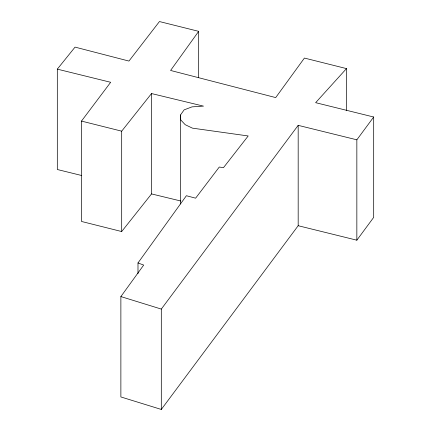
<?xml version="1.0" encoding="UTF-8"?>
<svg xmlns="http://www.w3.org/2000/svg" width="431" height="431" viewBox="0 0 431 431"><rect width="100%" height="100%" fill="white"/><g stroke="black" fill="none" stroke-linecap="round" stroke-linejoin="round"><path stroke-width="0.65" d="M180.481 203.971L180.481 114.975L184.129 109.867L192.043 106.861L203.491 106.123L151.529 93.554L121.687 131.169L121.687 231.544L81.486 221.459L81.486 121.089L110.67 82.289L57.312 69.138L57.312 169.507L81.389 175.439M57.312 69.138L75.048 47.114L128.944 61.067L159.448 21.55L198.68 31.339L170.584 70.458L275.705 97.589L304.421 58.066L346.486 68.599L346.486 110.751M137.99 273.658L137.99 262.948L186.381 195.717L195.615 198.179L219.282 167.039L223.473 167.664L248.191 135.964L192.431 128.147L185.211 124.699L180.751 119.926L180.481 114.975M346.486 68.599L315.637 102.675L373.688 117.011L356.846 139.816L298.177 125.346L298.177 225.715L161.307 409.45L120.874 396.951L120.874 296.576L143.69 265.076L137.99 262.948M298.177 225.715L356.846 240.191L373.688 217.38L373.688 117.011M161.307 409.45L161.307 309.081L298.177 125.346M121.687 231.544L151.529 193.923L151.529 93.554M151.529 193.923L180.756 200.997M81.486 121.089L121.687 131.169M120.874 296.576L161.307 309.081M356.846 139.816L356.846 240.191M198.68 31.339L198.68 77.51"/></g></svg>
